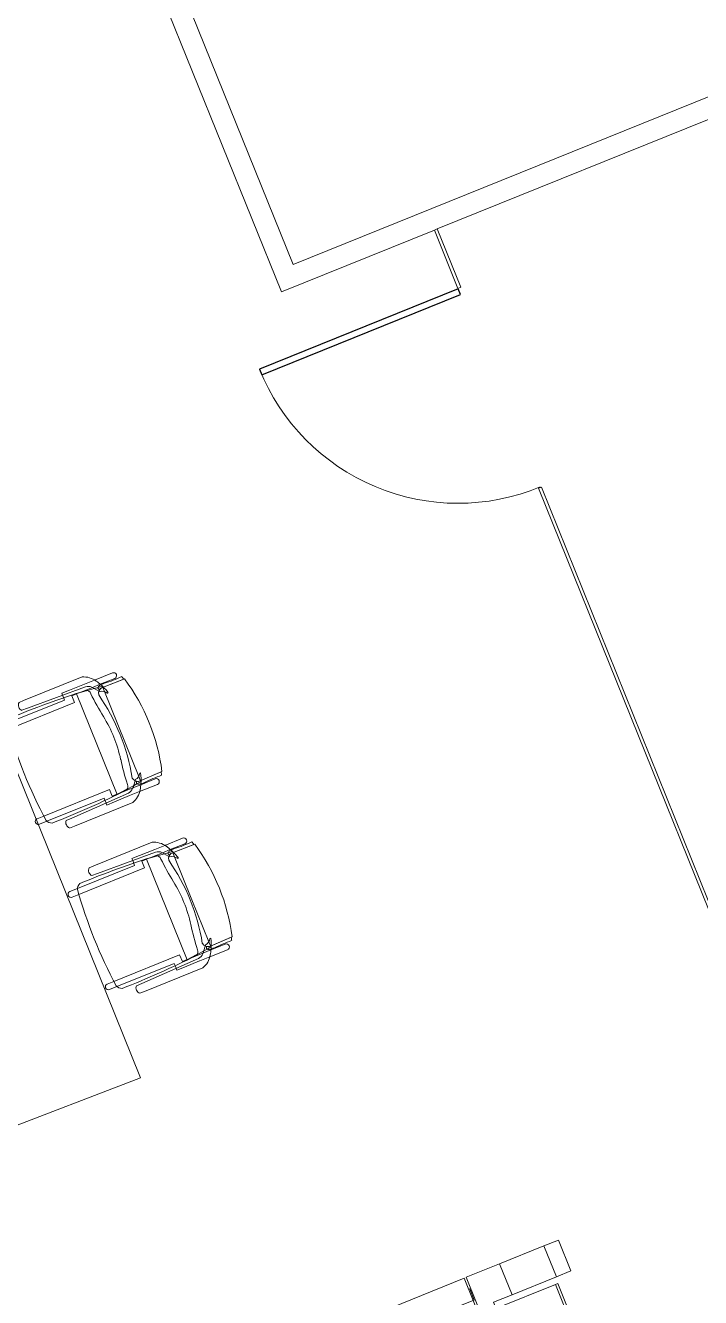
# Model space of a CAD drawing. Header units: inches. Extents: x 2359 to 5358, y 31 to 2545.
# Drawn here: x 4893 to 5005.9, y 556.4 to 768.9 of the extents above; entities that cross this region are included whole.
import ezdxf

# ---------------------------------------------------------------- set-up
doc = ezdxf.new("R2010")
doc.units = ezdxf.units.IN
doc.header["$MEASUREMENT"] = 0
for name, color, linetype, lineweight in [('A-DOOR', 31, 'Continuous', 18), ('A-WALL', 113, 'Continuous', 18), ('I-FURN', 30, 'Continuous', 9), ('I-WALL', 2, 'Continuous', 18), ('Q-SPCQ', 91, 'Continuous', 18)]:
    doc.layers.add(name, color=color, linetype=linetype, lineweight=lineweight)

# ---------------------------------------------------------------- blocks, each defined once
blk = doc.blocks.new('18_ Diameter Table10 - 18_ Diameter Table-5366418-FIRST FLOOR POWER _ SIGNAL')
at = {"layer": 'I-FURN'}
for p, q in [((4893.15, 662.35), (4860.01, 648.29)), ((4860.01, 648.29), (4893.15, 662.35)), ((4923.41, 591.06), (4893.15, 662.35)), ((4893.15, 662.35), (4923.41, 591.06)), ((4860.01, 648.29), (4890.03, 577.57)), ((4890.03, 577.57), (4860.01, 648.29)), ((4890.03, 577.57), (4923.41, 591.06)), ((4923.41, 591.06), (4890.03, 577.57))]:
    blk.add_line(p, q, dxfattribs=at)
blk = doc.blocks.new('F-Haworth_Chair_X99-Seminar - X99 Seminar Chair with Glides-V10-FIRST FLOOR POWER _ SIGNAL')
at = {"layer": 'I-FURN'}
for p, q in [((-8.34, 11.52), (-8.42, 7.57)), ((-8.42, 7.57), (-8.34, 11.37)), ((8.42, 7.57), (8.34, 11.52)), ((8.34, 11.37), (8.42, 7.57)), ((-10.04, 10.02), (-10.04, 6.81)), ((-9.04, 7.4), (-9.04, 10.02)), ((9.04, 10.02), (9.04, 7.4)), ((10.04, 6.81), (10.04, 10.02)), ((-10.04, 6.81), (-10.04, 5)), ((-9.13, 5.92), (-8.07, 6.77)), ((-9.04, 5.99), (-9.04, 7.4)), ((-8.68, 6.87), (-8.75, 6.22)), ((-8.62, 7.42), (-8.68, 6.87)), ((-8.6, 7.6), (-8.62, 7.43)), ((-8.61, 6.81), (-8.23, 6.95)), ((-8.57, 7.6), (-8.6, 7.6)), ((-8.49, 7.6), (-8.56, 7.6)), ((-8.45, 7.6), (-8.49, 7.6)), ((-7.65, 7.6), (-8.4, 7.6)), ((-8.07, 6.77), (-7.95, 6.87)), ((7.65, 7.6), (-7.65, 7.6)), ((-7.18, 7.99), (-7.21, 8.13)), ((7.21, 8.13), (7.18, 7.99)), ((8.4, 7.6), (7.65, 7.6)), ((7.95, 6.87), (8.07, 6.77)), ((8.07, 6.77), (9.13, 5.92)), ((8.23, 6.95), (8.61, 6.81)), ((8.56, 7.6), (8.45, 7.6)), ((8.6, 7.6), (8.57, 7.6)), ((8.62, 7.43), (8.6, 7.6)), ((8.68, 6.87), (8.62, 7.42)), ((8.75, 6.22), (8.68, 6.87)), ((9.04, 7.4), (9.04, 5.99)), ((10.04, 5), (10.04, 6.81)), ((-11.32, 5.06), (-11.32, -5.48)), ((-10.04, 4.99), (-10.04, 2.27)), ((-9.92, -5.36), (-9.57, 4.97)), ((-8.89, 4.84), (-9.07, 3.2)), ((-9.04, 3.62), (-9.04, 5.99)), ((-8.88, 4.99), (-8.89, 4.85)), ((-8.75, 6.22), (-8.88, 5)), ((8.88, 5), (8.75, 6.22)), ((8.89, 4.88), (8.88, 4.99)), ((9.07, 3.2), (8.89, 4.84)), ((9.04, 5.99), (9.04, 3.62)), ((9.57, 4.97), (9.92, -5.36)), ((10.04, 2.27), (10.04, 4.99)), ((11.32, -5.48), (11.32, 5.06)), ((-10.04, 2.27), (-10.07, 2.27)), ((-10.07, 2.27), (-10.07, 0.89)), ((-9.07, 3.2), (-9.07, 3.12)), ((-9.07, 3.12), (9.07, 3.12)), ((-9.04, 3.43), (-9.04, 3.62)), ((-9.04, 3.12), (-9.04, 3.43)), ((-9.04, 2.27), (-9.04, 3.12)), ((-7.83, 2.27), (-9.04, 2.27)), ((-7.83, -9.57), (-7.83, 2.27)), ((9.04, 2.27), (7.83, 2.27)), ((7.83, 2.27), (7.83, -9.57)), ((9.04, 3.62), (9.04, 3.43)), ((9.04, 3.43), (9.04, 3.12)), ((9.04, 3.12), (9.04, 2.27)), ((9.07, 3.12), (9.07, 3.2)), ((10.07, 2.27), (10.04, 2.27)), ((10.07, 0.89), (10.07, 2.27)), ((-10.07, 0.89), (-9.71, 0.89)), ((-9.71, 0.89), (-9.2, 0.89)), ((-9.2, 0.89), (-8.82, 0.89)), ((-8.82, 0.89), (-8.82, -9.44)), ((8.82, 0.89), (9.2, 0.89)), ((8.82, -9.44), (8.82, 0.89)), ((9.2, 0.89), (9.71, 0.89)), ((9.71, 0.89), (10.07, 0.89)), ((-11.32, -5.48), (-11.3, -6.32)), ((-9.92, -6.36), (-9.92, -5.36)), ((9.92, -5.36), (9.92, -6.36)), ((11.3, -6.32), (11.32, -5.48)), ((-8.82, -9.44), (-8.82, -10.78)), ((-7.83, -10.78), (-7.83, -9.57)), ((7.83, -9.57), (7.83, -10.78)), ((8.82, -10.78), (8.82, -9.44))]:
    blk.add_line(p, q, dxfattribs=at)
for centre, radius, start, end in [((-36.06, 10.03), 27.2, 355.9857, 2.5118), ((0, -20.73), 33.17, 104.5766, 105.5522), ((0, -20.29), 32.89, 75.3075, 104.696), ((0, -20.73), 33.17, 74.4478, 75.4234), ((36.06, 10.03), 27.2, 177.4882, 184.0143), ((-9.54, 10.02), 0.498, 360, 180), ((9.54, 10.02), 0.498, 360, 180), ((-7.87, 3.92), 3.63, 121.9522, 161.8211), ((-4.71, -1.15), 9.61, 116.0036, 121.9522), ((-5.2, 7.86), 3.74, 175.9857, 189.9064), ((-4.71, -1.15), 9.61, 113.5094, 116.0036), ((-8.28, 7.33), 0.613, 189.9064, 237.4573), ((-4.71, -1.15), 9.61, 105.0666, 113.3607), ((-7.37, 7.55), 1.05, 178.8214, 214.7998), ((-7.37, 7.55), 1.05, 178.8214, 264.0446), ((-6.55, 6.76), 1.38, 117.0503, 174.9122), ((0, -26.49), 33.83, 77.2285, 102.7715), ((6.55, 6.76), 1.38, 5.0878, 62.9497), ((4.71, -1.15), 9.61, 63.9964, 74.9334), ((7.37, 7.55), 1.05, 275.9554, 1.1786), ((7.37, 7.55), 1.05, 325.2002, 1.1786), ((8.28, 7.33), 0.613, 302.5427, 350.0936), ((5.2, 7.86), 3.74, 350.0936, 4.0143), ((4.71, -1.15), 9.61, 58.0478, 63.9964), ((7.87, 3.92), 3.63, 18.1789, 58.0478), ((-8.18, 4.9), 1.39, 132.8922, 177.1987), ((144.06, -7.32), 153.52, 175.4787, 180.5251), ((-8.24, 4.59), 0.763, 84.2338, 165.7662), ((-11.32, 48.08), 42.84, 274.2301, 280.0233), ((0, -15.97), 22.19, 79.9767, 100.0233), ((11.32, 48.08), 42.84, 259.9767, 265.7699), ((8.24, 4.59), 0.763, 14.2338, 95.7662), ((-144.06, -7.32), 153.52, 359.4749, 4.5213), ((8.18, 4.9), 1.39, 2.8013, 47.1078), ((-10.58, -5.68), 0.956, 221.8901, 314.1099), ((10.58, -5.68), 0.956, 225.8901, 318.1099), ((-8.21, -8.28), 1.31, 200.0433, 249.9567), ((0, 75.01), 84.96, 264.1475, 275.8525), ((8.21, -8.28), 1.31, 290.0433, 339.9567), ((-8.32, -10.78), 0.495, 180, 202.8413), ((-8.32, -10.78), 0.495, 202.8413, 210), ((-8.32, -10.78), 0.495, 210, 285), ((-8.32, -10.78), 0.495, 285, 315), ((-8.32, -10.78), 0.495, 315, 337.1634), ((-8.32, -10.78), 0.495, 337.1634, 360), ((8.32, -10.78), 0.495, 180, 202.7541), ((8.32, -10.78), 0.495, 202.7541, 225), ((8.32, -10.78), 0.495, 225, 270), ((8.32, -10.78), 0.495, 270, 315), ((8.32, -10.78), 0.495, 315, 330), ((8.32, -10.78), 0.495, 330, 337.2507), ((8.32, -10.78), 0.495, 337.2507, 360)]:
    blk.add_arc(centre, radius, start, end, dxfattribs=at)
blk = doc.blocks.new('F-Haworth_Chair_X99-Seminar - X99 Seminar Chair with Glides-V17-FIRST FLOOR POWER _ SIGNAL')
at = {"layer": 'I-FURN'}
for p, q in [((-8.34, 11.52), (-8.42, 7.57)), ((-8.42, 7.57), (-8.34, 11.37)), ((8.42, 7.57), (8.34, 11.52)), ((8.34, 11.37), (8.42, 7.57)), ((-10.04, 10.02), (-10.04, 6.81)), ((-9.04, 7.4), (-9.04, 10.02)), ((9.04, 10.02), (9.04, 7.4)), ((10.04, 6.81), (10.04, 10.02)), ((-10.04, 6.81), (-10.04, 5)), ((-9.13, 5.92), (-8.07, 6.77)), ((-9.04, 5.99), (-9.04, 7.4)), ((-8.68, 6.87), (-8.75, 6.22)), ((-8.62, 7.42), (-8.68, 6.87)), ((-8.6, 7.6), (-8.62, 7.43)), ((-8.61, 6.81), (-8.23, 6.95)), ((-8.57, 7.6), (-8.6, 7.6)), ((-8.45, 7.6), (-8.56, 7.6)), ((-7.65, 7.6), (-8.4, 7.6)), ((-8.07, 6.77), (-7.95, 6.87)), ((0.08, 7.6), (-7.65, 7.6)), ((-7.18, 7.99), (-7.21, 8.13)), ((7.65, 7.6), (0.09, 7.6)), ((7.21, 8.13), (7.18, 7.99)), ((8.4, 7.6), (7.65, 7.6)), ((7.95, 6.87), (8.07, 6.77)), ((8.07, 6.77), (9.13, 5.92)), ((8.23, 6.95), (8.61, 6.81)), ((8.56, 7.6), (8.45, 7.6)), ((8.6, 7.6), (8.57, 7.6)), ((8.62, 7.43), (8.6, 7.6)), ((8.68, 6.87), (8.62, 7.42)), ((8.75, 6.22), (8.68, 6.87)), ((9.04, 7.4), (9.04, 5.99)), ((10.04, 5), (10.04, 6.81)), ((-11.32, 5.06), (-11.32, -5.48)), ((-10.04, 4.99), (-10.04, 2.27)), ((-9.92, -5.36), (-9.57, 4.97)), ((-8.89, 4.84), (-9.07, 3.2)), ((-9.04, 3.62), (-9.04, 5.99)), ((-8.88, 4.99), (-8.89, 4.85)), ((-8.75, 6.22), (-8.88, 5)), ((8.88, 5), (8.75, 6.22)), ((8.89, 4.88), (8.88, 4.99)), ((9.07, 3.2), (8.89, 4.84)), ((9.04, 5.99), (9.04, 3.62)), ((9.57, 4.97), (9.92, -5.36)), ((10.04, 2.27), (10.04, 4.99)), ((11.32, -5.48), (11.32, 5.06)), ((-10.04, 2.27), (-10.07, 2.27)), ((-10.07, 2.27), (-10.07, 0.89)), ((-9.07, 3.2), (-9.07, 3.12)), ((-9.07, 3.12), (9.07, 3.12)), ((-9.04, 3.43), (-9.04, 3.62)), ((-9.04, 3.12), (-9.04, 3.43)), ((-9.04, 2.27), (-9.04, 3.12)), ((-7.83, 2.27), (-9.04, 2.27)), ((-7.83, -9.57), (-7.83, 2.27)), ((9.04, 2.27), (7.83, 2.27)), ((7.83, 2.27), (7.83, -9.57)), ((9.04, 3.62), (9.04, 3.43)), ((9.04, 3.43), (9.04, 3.12)), ((9.04, 3.12), (9.04, 2.27)), ((9.07, 3.12), (9.07, 3.2)), ((10.07, 2.27), (10.04, 2.27)), ((10.07, 0.89), (10.07, 2.27)), ((-10.07, 0.89), (-9.71, 0.89)), ((-9.71, 0.89), (-9.2, 0.89)), ((-9.2, 0.89), (-8.82, 0.89)), ((-8.82, 0.89), (-8.82, -9.44)), ((8.82, 0.89), (9.2, 0.89)), ((8.82, -9.44), (8.82, 0.89)), ((9.2, 0.89), (9.71, 0.89)), ((9.71, 0.89), (10.07, 0.89)), ((-11.32, -5.48), (-11.3, -6.32)), ((-9.92, -6.36), (-9.92, -5.36)), ((9.92, -5.36), (9.92, -6.36)), ((11.3, -6.32), (11.32, -5.48)), ((-8.82, -9.44), (-8.82, -10.78)), ((-7.83, -10.78), (-7.83, -9.57)), ((7.83, -9.57), (7.83, -10.78)), ((8.82, -10.78), (8.82, -9.44))]:
    blk.add_line(p, q, dxfattribs=at)
for centre, radius, start, end in [((-36.06, 10.03), 27.2, 355.9857, 2.5118), ((0, -20.73), 33.17, 104.5766, 105.5522), ((0, -20.29), 32.89, 75.3075, 104.696), ((0, -20.73), 33.17, 74.4478, 75.4234), ((36.06, 10.03), 27.2, 177.4882, 184.0143), ((-9.54, 10.02), 0.498, 360, 180), ((9.54, 10.02), 0.498, 360, 180), ((-7.87, 3.92), 3.63, 121.9522, 161.8211), ((-4.71, -1.15), 9.61, 116.0036, 121.9522), ((-5.2, 7.86), 3.74, 175.9857, 189.9064), ((-4.71, -1.15), 9.61, 113.5094, 116.0036), ((-8.28, 7.33), 0.613, 189.9064, 237.4573), ((-4.71, -1.15), 9.61, 105.0666, 113.3607), ((-7.37, 7.55), 1.05, 178.8214, 214.7998), ((-7.37, 7.55), 1.05, 178.8214, 264.0446), ((-6.55, 6.76), 1.38, 117.0503, 174.9122), ((0, -26.49), 33.83, 77.2285, 102.7715), ((6.55, 6.76), 1.38, 5.0878, 62.9497), ((4.71, -1.15), 9.61, 63.9964, 74.9334), ((7.37, 7.55), 1.05, 275.9554, 1.1786), ((7.37, 7.55), 1.05, 325.2002, 1.1786), ((8.28, 7.33), 0.613, 302.5427, 350.0936), ((5.2, 7.86), 3.74, 350.0936, 4.0143), ((4.71, -1.15), 9.61, 58.0478, 63.9964), ((7.87, 3.92), 3.63, 18.1789, 58.0478), ((-8.18, 4.9), 1.39, 132.8922, 177.1987), ((144.06, -7.32), 153.52, 175.4787, 180.5251), ((-8.24, 4.59), 0.763, 84.2338, 165.7662), ((-11.32, 48.08), 42.84, 274.2301, 280.0233), ((0, -15.97), 22.19, 79.9767, 100.0233), ((11.32, 48.08), 42.84, 259.9767, 265.7699), ((8.24, 4.59), 0.763, 14.2338, 95.7662), ((-144.06, -7.32), 153.52, 359.4749, 4.5213), ((8.18, 4.9), 1.39, 2.8013, 47.1078), ((-10.58, -5.68), 0.956, 221.8901, 314.1099), ((10.58, -5.68), 0.956, 225.8901, 318.1099), ((-8.21, -8.28), 1.31, 200.0433, 249.9567), ((0, 75.01), 84.96, 264.1475, 275.8525), ((8.21, -8.28), 1.31, 290.0433, 339.9567), ((-8.32, -10.78), 0.495, 180, 360), ((8.32, -10.78), 0.495, 180, 360)]:
    blk.add_arc(centre, radius, start, end, dxfattribs=at)
blk = doc.blocks.new('A-Copier-Floor - A-Copier-Floor-4036613-FIRST FLOOR POWER _ SIGNAL')
at = {"layer": 'Q-SPCQ', "lineweight": 9}
for p, q in [((-30.09, 11.47), (-27.49, 11.47)), ((-30.09, 11.47), (-30.09, 7.47)), ((-27.49, 11.47), (-19.49, 11.47)), ((-27.49, 11.47), (-27.49, 7.47)), ((-19.49, 11.47), (-13.49, 11.47)), ((-19.49, 11.47), (-19.49, 7.47)), ((-13.49, 11.47), (-13.49, -9.53)), ((12.91, 11.47), (-13.09, 11.47)), ((-13.09, 11.47), (-13.09, -5.51)), ((-10.52, -5.51), (-10.52, 10.67)), ((-10.52, 10.67), (9.82, 10.67)), ((9.82, 10.67), (9.82, -5.51)), ((12.91, -5.51), (12.91, 11.47)), ((-13.29, 10.49), (-13.29, 8.47)), ((-13.29, 10.49), (-13.1, 10.49)), ((-30.09, 7.47), (-27.49, 7.47)), ((-27.49, 7.47), (-19.49, 7.47)), ((-27.26, 6.6), (-26.84, 6.6)), ((-27.26, 6.6), (-27.26, -2.84)), ((-26.84, 6.6), (-16.13, 6.6)), ((-26.84, -2.84), (-26.84, 6.6)), ((-19.49, 7.47), (-16.13, 7.47)), ((-16.13, 7.47), (-16.13, -3.97)), ((-13.1, 8.47), (-13.29, 8.47)), ((9.82, -0.4), (-10.52, -0.4)), ((-10.52, -0.4), (-10.52, -1.03)), ((-10.52, -1.03), (9.82, -1.03)), ((9.82, -1.03), (9.82, -0.4)), ((-27.49, -3.97), (-30.09, -3.97)), ((-30.09, -3.97), (-30.09, -9.53)), ((-19.49, -3.97), (-27.49, -3.97)), ((-27.49, -3.97), (-27.49, -9.53)), ((-26.84, -2.84), (-27.26, -2.84)), ((-16.13, -2.84), (-26.84, -2.84)), ((-16.13, -3.97), (-19.49, -3.97)), ((-19.49, -3.97), (-19.49, -9.53)), ((-13.29, -5.51), (-13.29, -7.53)), ((-13.29, -5.51), (-13.1, -5.51)), ((-13.09, -5.51), (-10.52, -5.51)), ((-13.09, -5.51), (-13.09, -9.53)), ((9.82, -5.51), (-10.52, -5.51)), ((9.82, -5.51), (12.91, -5.51)), ((12.91, -9.53), (12.91, -5.51)), ((-13.1, -7.53), (-13.29, -7.53)), ((-27.49, -9.53), (-30.09, -9.53)), ((-19.49, -9.53), (-27.49, -9.53)), ((-13.49, -9.53), (-19.49, -9.53)), ((-13.09, -9.53), (12.91, -9.53))]:
    blk.add_line(p, q, dxfattribs=at)
blk = doc.blocks.new('Single Glass Door - 36_ x 96_-5248716-FIRST FLOOR POWER _ SIGNAL')
at = {"layer": 'A-DOOR', "lineweight": 30}
for p, q in [((16.90625, 36.0625), (16.90625, 0.25)), ((17.90625, 36.0625), (16.90625, 36.0625)), ((17.90625, 0.25), (17.90625, 36.0625)), ((16.90625, 0.25), (17.90625, 0.25))]:
    blk.add_line(p, q, dxfattribs=at)
at = {"layer": 'A-DOOR', "lineweight": 9}
blk.add_arc((17.90625, 0.25), 35.8125, 90, 180.5, dxfattribs=at)

msp = doc.modelspace()

# ---------------------------------------------------------------- linework, layer by layer
at = {"layer": 'A-WALL'}
msp.add_line((4961.83, 734.9), (4961.36, 734.71), dxfattribs=at)
at = {"layer": 'I-WALL'}
for p, q in [((4937.73, 728.94), (4898.01, 827.24)), ((4894.77, 825.93), (4935.8, 724.38)), ((4961.83, 734.9), (5134.29, 804.58)), ((5110.72, 798.83), (4937.73, 728.94)), ((4935.8, 724.38), (4961.36, 734.71)), ((4961.36, 734.71), (4965.3, 724.97)), ((4965.76, 725.16), (4961.83, 734.9)), ((4965.3, 724.97), (4965.76, 725.16)), ((4979.25, 691.78), (4978.78, 691.59)), ((4978.78, 691.59), (5009.64, 615.2)), ((5009.92, 615.86), (4979.25, 691.78))]:
    msp.add_line(p, q, dxfattribs=at)

# ---------------------------------------------------------------- block references
at = {"layer": 'A-DOOR', "rotation": 111.9976079800983}
msp.add_blockref('Single Glass Door - 36_ x 96_-5248716-FIRST FLOOR POWER _ SIGNAL', (4972.27, 708.38), dxfattribs=at)
at = {"layer": 'I-FURN'}
for name, p, rotation in [('18_ Diameter Table10 - 18_ Diameter Table-5366418-FIRST FLOOR POWER _ SIGNAL', (-20.75, 88.09), 358.999999999999), ('F-Haworth_Chair_X99-Seminar - X99 Seminar Chair with Glides-V10-FIRST FLOOR POWER _ SIGNAL', (4902.02, 647.69), 291.9976079800982), ('F-Haworth_Chair_X99-Seminar - X99 Seminar Chair with Glides-V17-FIRST FLOOR POWER _ SIGNAL', (4913.74, 620.08), 291.9976079800982)]:
    msp.add_blockref(name, p, dxfattribs=dict(at, rotation=rotation))
at = {"layer": 'Q-SPCQ', "lineweight": 9, "rotation": 201.9997217758484}
msp.add_blockref('A-Copier-Floor - A-Copier-Floor-4036613-FIRST FLOOR POWER _ SIGNAL', (4957.76, 545.91), dxfattribs=at)

doc.saveas('drawing.dxf')
